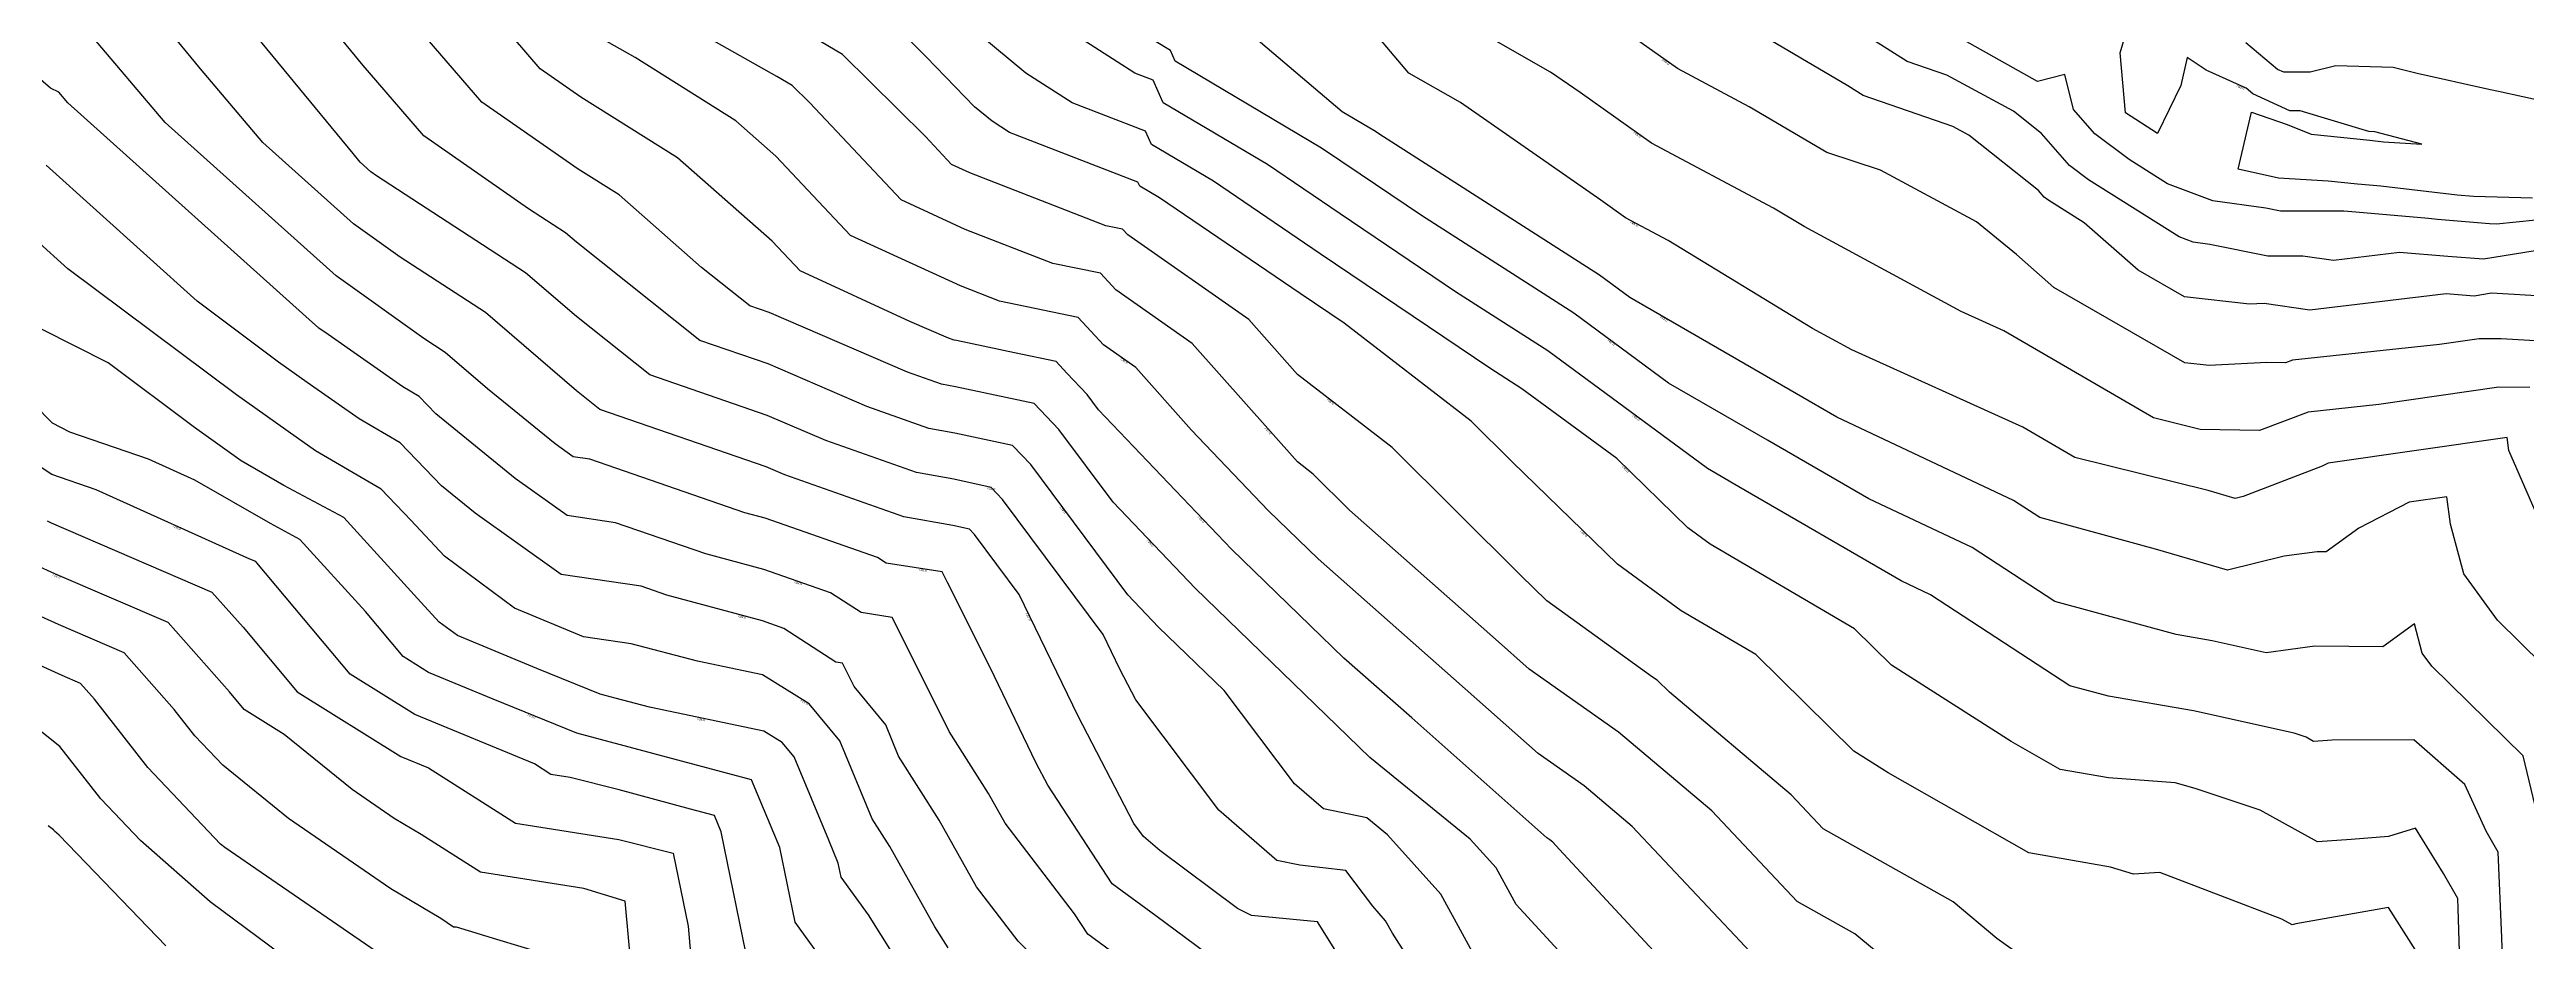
# Model space of a CAD drawing. Extents: x 1684434 to 1702565, y 997334 to 1000228.
# Drawn here: x 1699224.7 to 1699718.4, y 998950.8 to 999128.5 of the extents above; entities that cross this region are included whole.
import ezdxf

# ---------------------------------------------------------------- set-up
doc = ezdxf.new("R2010")
doc.units = 0
doc.layers.add('Default', color=7, linetype='Continuous')

msp = doc.modelspace()

# ---------------------------------------------------------------- linework, layer by layer
at = {"layer": 'Default'}
for points in [[(1699725.64, 999024), (1699714.89, 999048.6), (1699714.52, 999051.25), (1699678.85, 999046.08), (1699677.7, 999045.48), (1699661.91, 999039.46), (1699660.31, 999039.07), (1699654.94, 999040.65), (1699628.38, 999047.26), (1699618.01, 999053.3), (1699583.95, 999068.68), (1699576.13, 999072.91), (1699547.31, 999090.51), (1699538.85, 999095), (1699533.9, 999098.5), (1699505.97, 999117.96), (1699495.68, 999123.82), (1699477.36, 999145.51)], [(1699455.29, 998948.41), (1699445.25, 998955.9), (1699436.53, 998962.27), (1699423.68, 998981.94), (1699421.41, 998986.34), (1699412.18, 999005.36), (1699403.68, 999022.33), (1699402.63, 999024.45), (1699391.48, 999026.18), (1699389.75, 999027.31), (1699367.35, 999035.14), (1699363.33, 999036.23), (1699332.45, 999046.87), (1699329.1, 999047.36), (1699325.5, 999049.93), (1699312.01, 999060.95), (1699303.6, 999068.18), (1699299.36, 999070.94), (1699281.89, 999083.41), (1699247.82, 999113.99), (1699232.59, 999131.97), (1699218.4, 999138.82)], [(1699504.1, 998934.09), (1699492.4, 998952.4), (1699491.02, 998954.91), (1699488.45, 998957.78), (1699483.11, 998964.94), (1699473.92, 998965.99), (1699469.36, 998966.93), (1699457.8, 998976.95), (1699441.24, 998998.93), (1699438.08, 999005.06), (1699434.72, 999011.98), (1699414.7, 999038.84), (1699412.38, 999041.28), (1699404.95, 999042.88), (1699397.5, 999044.22), (1699379.44, 999050.6), (1699367.78, 999055.63), (1699344.36, 999063.69), (1699329.74, 999075.35), (1699319.6, 999084.07), (1699289.9, 999103.38), (1699288.81, 999104.16), (1699286.68, 999106.07), (1699285.23, 999107.79), (1699259.6, 999138.95)], [(1699510.29, 998945.13), (1699502.02, 998960.17), (1699491.41, 998972.03), (1699487.25, 998975.42), (1699478.62, 998977.2), (1699472.84, 998982.21), (1699458.84, 999000.8), (1699445.78, 999013.44), (1699439.66, 999019.86), (1699420.31, 999045.83), (1699416.69, 999049.63), (1699405.14, 999052.1), (1699400.02, 999053.03), (1699387.6, 999057.41), (1699367.99, 999065.87), (1699354.32, 999070.57), (1699329.74, 999090.18), (1699327.6, 999092.02), (1699320.21, 999096.82), (1699299.32, 999111.34), (1699287.28, 999125.34), (1699274.6, 999140.75)], [(1699548.13, 998924.35), (1699517.02, 998958.16), (1699513.03, 998965.42), (1699507.9, 998971.15), (1699487.89, 998987.46), (1699453.05, 999021.19), (1699436.73, 999038.31), (1699425.91, 999052.82), (1699421.01, 999057.97), (1699405.32, 999061.33), (1699402.53, 999061.84), (1699395.76, 999064.23), (1699368.19, 999076.11), (1699364.29, 999077.45), (1699354.67, 999085.12), (1699338.27, 999099.55), (1699330.12, 999104.68), (1699310.91, 999118.02), (1699291.66, 999140.41)], [(1699481.92, 998947.6), (1699477.42, 998954.68), (1699464.29, 998955.96), (1699461.51, 998957.31), (1699446, 998968.88), (1699442.75, 998971.69), (1699440.81, 998974.27), (1699429.75, 998995.7), (1699418, 999019.92), (1699409.1, 999031.86), (1699408.06, 999032.94), (1699404.76, 999033.65), (1699394.99, 999035.42), (1699371.29, 999043.78), (1699367.57, 999045.38), (1699334.39, 999056.82), (1699329.74, 999060.53), (1699311.6, 999076.13), (1699294.63, 999087.16), (1699285.35, 999093.79), (1699267.25, 999110.03), (1699254.84, 999124.69), (1699244.59, 999137.15)], [(1699559.76, 998932.33), (1699525.7, 998969.1), (1699524.35, 998970.54), (1699523.75, 998971.05), (1699523.17, 998971.45), (1699496.23, 998995.32), (1699482.72, 999007.25), (1699460.33, 999028.93), (1699433.8, 999056.75), (1699431.52, 999059.81), (1699427.5, 999064.03), (1699425.34, 999066.37), (1699417.08, 999068.08), (1699405.51, 999070.56), (1699405.04, 999070.64), (1699403.92, 999071.04), (1699396.23, 999074.36), (1699374.32, 999084.45), (1699368.74, 999090.37), (1699349.91, 999106.94), (1699330.63, 999119.07), (1699322.51, 999124.71), (1699314.37, 999134.18)], [(1699588.44, 998949.06), (1699584.55, 998952.3), (1699573.05, 998958.75), (1699556.02, 998976.83), (1699537.44, 998992.52), (1699519.66, 999005.06), (1699512.92, 999011.03), (1699483.82, 999036.73), (1699476.57, 999043.92), (1699473.43, 999046.35), (1699452.5, 999069.95), (1699437.23, 999080.63), (1699434.17, 999083.94), (1699424.67, 999085.91), (1699407.23, 999092.69), (1699394.45, 999098.58), (1699376.24, 999117.94), (1699372.75, 999121.39), (1699369.67, 999123.2), (1699346.69, 999136.12)], [(1699616.55, 998948.68), (1699612.86, 998951.39), (1699604.12, 998958.67), (1699578.25, 998973.2), (1699571.86, 998979.98), (1699547.6, 999000.45), (1699545.14, 999002.87), (1699544.21, 999003.42), (1699523.17, 999018.68), (1699517.92, 999023.79), (1699492.32, 999049.2), (1699473.46, 999063.77), (1699463.74, 999074.73), (1699439.66, 999091.58), (1699438.59, 999092.73), (1699435.29, 999093.41), (1699408.17, 999103.97), (1699404.52, 999105.65), (1699399.32, 999111.18), (1699382.75, 999127.55), (1699368.14, 999136.16)], [(1699721.68, 999005.9), (1699712.59, 999014.8), (1699705.92, 999024.07), (1699703.28, 999033.92), (1699702.51, 999039.42), (1699695, 999038.34), (1699684.98, 999033.13), (1699678.5, 999028.44), (1699676.7, 999028.46), (1699670.09, 999027.55), (1699658.83, 999024.75), (1699644.47, 999028.99), (1699621.42, 999035.25), (1699616.17, 999038.68), (1699580.96, 999055.26), (1699572.88, 999059.95), (1699539.7, 999079.11), (1699533.68, 999083.55), (1699491.33, 999110.65), (1699489.89, 999111.62), (1699488.99, 999112.23), (1699482.38, 999116.15), (1699458.21, 999136.63)], [(1699719.06, 999061.18), (1699712.9, 999061.23), (1699689, 999057.78), (1699674.87, 999056.28), (1699665.18, 999052.63), (1699653.38, 999052.8), (1699644.04, 999055.12), (1699614.23, 999072.48), (1699605.72, 999076.33), (1699574.42, 999093.24), (1699568.34, 999096.95), (1699544.04, 999109.87), (1699529.79, 999119.95), (1699523.9, 999124.05), (1699501.75, 999136.68)], [(1699722.66, 999079.3), (1699711.41, 999079.97), (1699707.97, 999079.41), (1699705.59, 999079.6), (1699702.38, 999079.86), (1699675.19, 999076.62), (1699666.11, 999077.91), (1699663.18, 999077.76), (1699650.25, 999079.23), (1699641.01, 999084.54), (1699630.24, 999094.01), (1699623.03, 999098.56), (1699622.25, 999099.14), (1699621.13, 999100.43), (1699607.23, 999111.49), (1699604.07, 999113.2), (1699586.18, 999119.37), (1699583.14, 999121.29), (1699556.14, 999137.17)], [(1699720.13, 999088.43), (1699709.83, 999086.73), (1699702.69, 999087.32), (1699693.06, 999088.07), (1699679.94, 999086.51), (1699673.82, 999087.38), (1699666.83, 999087.39), (1699655.28, 999089.68), (1699652, 999090.14), (1699649.19, 999091.19), (1699631.13, 999102.58), (1699627.3, 999105.43), (1699621.75, 999111.82), (1699616.19, 999116.24), (1699602.9, 999123.43), (1699594.95, 999126.17), (1699578.67, 999136.44)], [(1699567.37, 998944.72), (1699561.7, 998950.84), (1699540.19, 998973.68), (1699530.59, 998981.78), (1699521.42, 998988.26), (1699504.58, 999003.17), (1699477.55, 999027.04), (1699467.6, 999036.67), (1699452.33, 999052.68), (1699441.26, 999065.17), (1699434.8, 999069.69), (1699429.76, 999075.16), (1699414.04, 999078.41), (1699406.3, 999081.42), (1699384.38, 999091.51), (1699369.51, 999107.32), (1699361.55, 999114.33), (1699341.44, 999126.98), (1699334.31, 999130.98)], [(1699696.7, 998948.43), (1699690.88, 998957.55), (1699672.43, 998954.28), (1699671.7, 998954.07), (1699669.64, 998955.22), (1699645.32, 998964.49), (1699640.1, 998964.21), (1699635.49, 998965.57), (1699619.24, 998968.46), (1699591.17, 998984.36), (1699584.35, 998988.72), (1699564.82, 999007.97), (1699549.95, 999016.7), (1699537.22, 999025.94), (1699516.22, 999046.38), (1699508.07, 999054.47), (1699482.78, 999074.01), (1699474.01, 999079.93), (1699445.97, 999098.96), (1699442.04, 999101.29), (1699441.66, 999102.14), (1699416.05, 999112.02), (1699412.58, 999114.24), (1699409.07, 999117.15), (1699399.44, 999127.11), (1699392.76, 999133.71)], [(1699705.61, 998931.46), (1699704.79, 998957.36), (1699704.71, 998959.35), (1699701.84, 998964.35), (1699696.29, 998973.34), (1699690.93, 998971.72), (1699683.46, 998971.12), (1699676.73, 998970.66), (1699665.33, 998976.91), (1699652.37, 998981.24), (1699648.36, 998982.41), (1699635.08, 998983.36), (1699625.45, 998985.07), (1699615.7, 998990.6), (1699591.82, 999005.85), (1699584.49, 999013.07), (1699555.7, 999029.99), (1699551.27, 999033.2), (1699537.09, 999047), (1699518.18, 999060.95), (1699511.79, 999065.04), (1699477.98, 999087.85), (1699456.73, 999102.28), (1699444.38, 999109.59), (1699443.19, 999112.29), (1699428.55, 999117.93), (1699419.3, 999123.84), (1699409.94, 999131.6)], [(1699713.94, 998936.78), (1699713.47, 998951.57), (1699712.78, 998968.57), (1699710.35, 998972.78), (1699706.13, 998982.03), (1699695.96, 998990.94), (1699679.69, 998990.92), (1699675.95, 998990.66), (1699674.47, 998991.48), (1699672.07, 998992.28), (1699652.06, 998996.71), (1699635.06, 998999.66), (1699627.38, 999001.75), (1699599.61, 999019.89), (1699593.74, 999022.65), (1699561.43, 999041.4), (1699555.15, 999045.03), (1699523.34, 999068.49), (1699504.97, 999080.24), (1699481.95, 999095.77), (1699467.48, 999105.6), (1699446.72, 999117.89), (1699444.71, 999122.43), (1699441.05, 999123.84), (1699426.02, 999133.45)], [(1699721.67, 998971.46), (1699717.71, 998987.8), (1699699.53, 999005.61), (1699697.63, 999008.26), (1699696.07, 999014.05), (1699689.79, 999009.5), (1699676.23, 999009.65), (1699666.49, 999008.31), (1699655.74, 999010.69), (1699648.55, 999011.94), (1699624.4, 999018.5), (1699607.89, 999029.29), (1699587.35, 999038.96), (1699567.16, 999050.67), (1699547.43, 999062.07), (1699528.51, 999076.02), (1699498.15, 999095.45), (1699485.92, 999103.7), (1699478.24, 999108.91), (1699449.06, 999126.2), (1699448.12, 999128.32), (1699441.46, 999132.39)], [(1699721.28, 999070.4), (1699713.38, 999070.87), (1699708.99, 999070.91), (1699701.04, 999069.76), (1699671.76, 999066.65), (1699670.36, 999066.12), (1699666.64, 999066.18), (1699655.13, 999065.58), (1699650.28, 999066.13), (1699624.19, 999081.14), (1699616.74, 999087.68), (1699608.76, 999094.2), (1699589.68, 999104.52), (1699578.94, 999108.01), (1699563.51, 999117.15), (1699549.22, 999124.75), (1699540.84, 999130.67)], [(1699724.21, 999094.96), (1699712.4, 999093.76), (1699711.02, 999093.8), (1699700.69, 999094.66), (1699698.9, 999094.87), (1699684.4, 999096.12), (1699681.99, 999096.34), (1699669.34, 999096.35), (1699666.45, 999096.93), (1699655.9, 999098.39), (1699646.87, 999101.78), (1699639.23, 999106.6), (1699632.35, 999111.71), (1699628.1, 999116.61), (1699626.36, 999123.54), (1699620.92, 999122.19), (1699603.68, 999131.89)], [(1699719.62, 999098.94), (1699707.85, 999099.26), (1699704.57, 999099.53), (1699689.36, 999101.32), (1699684.74, 999101.72), (1699678.84, 999102.28), (1699668.95, 999102.93), (1699660.94, 999104.72), (1699663.61, 999116.08), (1699670.7, 999113.6), (1699675.48, 999111.67), (1699687.18, 999110.46), (1699689.87, 999110.14), (1699697.57, 999109.67), (1699688.14, 999112.16), (1699686.99, 999112.2), (1699673.32, 999116.34), (1699671.2, 999116.34), (1699663.88, 999119.71), (1699662.54, 999120.83), (1699654.53, 999124.42), (1699650.78, 999126.96), (1699649.53, 999121.39), (1699644.84, 999111.78), (1699638.49, 999115.93), (1699637.43, 999127.89), (1699639, 999133.29)], [(1699727.38, 999117.01), (1699712.79, 999120.2), (1699710.9, 999120.61), (1699696.64, 999123.76), (1699691.84, 999124.93), (1699680.38, 999125.3), (1699675.3, 999124.01), (1699670.01, 999124.01), (1699668.79, 999124.57), (1699662.44, 999129.88)], [(1699441.69, 998944.88), (1699431.67, 998952.21), (1699429.02, 998956.27), (1699415.19, 998974.34), (1699411.88, 998980.24), (1699404.02, 998992.65), (1699399.03, 999002.62), (1699392.71, 999015.34), (1699386.48, 999016.31), (1699380.42, 999020.24), (1699367.1, 999024.9), (1699355.56, 999028.02), (1699337.55, 999034.23), (1699327.91, 999035.65), (1699317.53, 999043.03), (1699301.72, 999055.96), (1699298.41, 999059.38), (1699295.14, 999061.29), (1699280.28, 999071.72), (1699278.43, 999073.03), (1699228.38, 999117.95), (1699226.59, 999120.06), (1699224.93, 999120.86), (1699216.12, 999128.47)], [(1699421.95, 998946.66), (1699417.78, 998950.86), (1699409.5, 998961.69), (1699402.04, 998974.97), (1699393.97, 998987.73), (1699391.39, 998993.93), (1699385.1, 999001.59), (1699382.79, 999006.23), (1699381.48, 999006.43), (1699371.1, 999013.17), (1699366.86, 999014.65), (1699347.78, 999019.81), (1699342.64, 999021.59), (1699326.71, 999023.94), (1699309.57, 999036.13), (1699302.88, 999041.6), (1699294.61, 999050.16), (1699286.44, 999054.92), (1699276.11, 999062.17), (1699270.38, 999066.26), (1699254.17, 999078.36), (1699224.06, 999105.5)], [(1699403.81, 998949.53), (1699401.19, 998953.7), (1699392.2, 998969.7), (1699388.7, 998975.23), (1699382.26, 998990.73), (1699376.16, 998998.16), (1699366.86, 999003.91), (1699353.85, 999006.61), (1699340.66, 999010.09), (1699331.17, 999011.51), (1699317.41, 999017.22), (1699303.46, 999027.56), (1699296.77, 999034.77), (1699290.82, 999040.93), (1699277.75, 999048.56), (1699273.88, 999051.27), (1699262, 999059.75), (1699228.41, 999084.82), (1699222.06, 999090.53)], [(1699398.1, 998939.87), (1699387.94, 998956.06), (1699382.52, 998963.56), (1699381.94, 998966.39), (1699380.03, 998970.93), (1699373.13, 998987.54), (1699370.73, 998990.46), (1699367.07, 998992.72), (1699344.29, 998997.45), (1699337.45, 998999.28), (1699334.47, 999000.08), (1699321.86, 999005.2), (1699306.08, 999011.74), (1699302.43, 999014.44), (1699298.07, 999019.14), (1699283.38, 999035.27), (1699271.45, 999041.68), (1699262.96, 999046.58), (1699253.63, 999053.24), (1699236.41, 999066.08), (1699223.13, 999072.8)], [(1699386.11, 998936.93), (1699373.33, 998954.6), (1699370.28, 998969.49), (1699364.62, 998982.97), (1699344.96, 998988.22), (1699329.83, 998992.3), (1699313.13, 998999.08), (1699300.29, 999004.39), (1699295.24, 999007.54), (1699287.69, 999016.55), (1699274.62, 999030.9), (1699268.75, 999034.05), (1699253.73, 999042.71), (1699244.45, 999046.9), (1699228.78, 999052.31), (1699225.32, 999054.06), (1699221.61, 999057.89)], [(1699364.14, 998945.64), (1699358.63, 998972.6), (1699357.25, 998975.88), (1699352.46, 998977.16), (1699338.25, 998981), (1699328.52, 998983.46), (1699324.65, 998984.07), (1699321.38, 998986.15), (1699297.53, 998996.02), (1699284.67, 999004.04), (1699266.05, 999026.26), (1699265.85, 999026.47), (1699264.68, 999026.98), (1699234.07, 999040.8), (1699225.22, 999043.86), (1699215.63, 999050.15)], [(1699224.25, 999034.58), (1699225.09, 999034.2), (1699257.12, 999020.41), (1699263.33, 999013.39), (1699274.1, 999000.53), (1699294.76, 998987.64), (1699300.27, 998985.36), (1699317.64, 998974.34), (1699338.19, 998971.08), (1699349.05, 998968.34), (1699352.01, 998953.8), (1699352.97, 998943.03)], [(1699340.83, 998943.59), (1699339.47, 998958.83), (1699331.2, 998961.34), (1699310.64, 998964.6), (1699298.84, 998972.09), (1699293.45, 998975.3), (1699285.05, 998981.08), (1699271.51, 998992.05), (1699263.53, 998997.03), (1699260.61, 999000.52), (1699248.38, 999014.34), (1699225.81, 999024.06), (1699218.25, 999027.49)], [(1699328.44, 998946.78), (1699313.92, 998951.19), (1699305.86, 998953.6), (1699305.26, 998953.65), (1699302.72, 998955.32), (1699292.77, 998961.26), (1699272.36, 998975.3), (1699259.3, 998985.88), (1699253.72, 998991.77), (1699249.6, 998997.02), (1699239.64, 999008.27), (1699226.53, 999013.92), (1699212.25, 999020.4)], [(1699289.84, 998948.74), (1699267.99, 998963.79), (1699259.66, 998969.52), (1699258.83, 998970.19), (1699244.36, 998985.47), (1699233.68, 998999.07), (1699230.9, 999002.21), (1699227.25, 999003.78), (1699206.26, 999013.31)], [(1699273.27, 998946.41), (1699256.75, 998958.7), (1699242.85, 998970.89), (1699235, 998979.17), (1699226.77, 998989.64), (1699215.68, 998998.5)], [(1699247.95, 998949.88), (1699226.69, 998971.93), (1699225.74, 998972.77), (1699225.64, 998972.87), (1699225.54, 998972.99), (1699224.5, 998973.83)]]:
    msp.add_lwpolyline(points, dxfattribs=at)

# ---------------------------------------------------------------- texts
for s, rotation, p in [(' 746.0', 324.7253, (1699545.81, 999126.54)), (' 750.0', 335.8006, (1699660.3, 999121.29)), (' 745.0', 324.7253, (1699540.13, 999112.03)), (' 744.0', 332.0104, (1699539.46, 999094.11)), (' 743.0', 329.99, (1699545.41, 999075.24)), (' 742.0', 323.5911, (1699534.97, 999070.64)), (' 736.0', 325.0293, (1699437.88, 999066.92)), (' 738.0', 322.3092, (1699479, 999058.85)), (' 741.0', 323.5911, (1699539.94, 999055.63)), (' 737.0', 311.5677, (1699466.68, 999053.21)), (' 740.0', 315.772, (1699537.9, 999045.51)), (' 732.0', 347.9042, (1699411.3, 999041)), (' 733.0', 306.6932, (1699425.86, 999037.54)), (' 735.0', 313.6441, (1699453.35, 999035.52)), (' 724.0', 335.6946, (1699249, 999033.51)), (' 734.0', 313.6441, (1699443.19, 999030.81)), (' 739.0', 315.772, (1699529.56, 999032.7)), (' 722.0', 335.5809, (1699225.05, 999023.85)), (' 729.0', 340.7231, (1699372.82, 999022.37)), (' 730.0', 351.1372, (1699397.7, 999024.71)), (' 728.0', 344.8505, (1699361.65, 999015.54)), (' 731.0', 295.8861, (1699419.16, 999016.38)), (' 725.0', 337.931, (1699319.7, 998995.87)), (' 727.0', 328.2946, (1699374.14, 998998.82)), (' 726.0', 348.2643, (1699353.48, 998995.03))]:
    msp.add_text(s, height=0.5, rotation=rotation, dxfattribs=at).set_placement(p)

doc.saveas('drawing.dxf')
